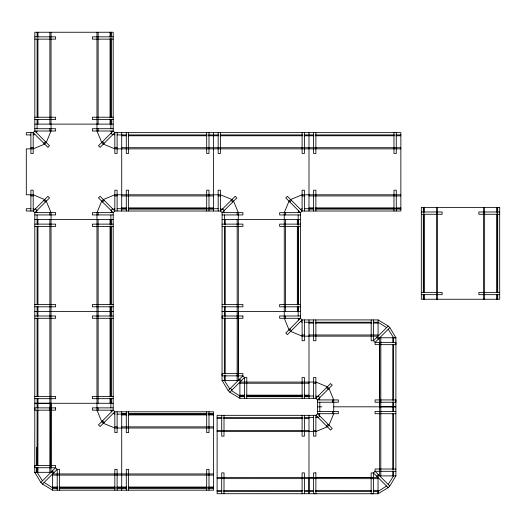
<?xml version="1.0" encoding="UTF-8"?>
<svg xmlns="http://www.w3.org/2000/svg" width="526" height="526" viewBox="0 0 526 526"><rect width="100%" height="100%" fill="white"/><g stroke="black" fill="none" stroke-linecap="round" stroke-linejoin="round"><path stroke-width="0.79" d="M36.761 472.328L36.761 467.45M36.761 465.826L36.774 447.146M42.494 480.83L37.063 472.322L37.07 467.45M37.07 465.826L37.109 409.774M37.109 408.15L37.109 398.36M37.905 472.322L37.911 467.443M37.911 465.819L37.951 409.767M37.951 408.143L37.951 398.36M49.838 472.328L49.845 467.456M49.845 465.826L49.885 409.78M49.885 408.156L49.885 219.533M229.777 388.951L224.346 380.449L224.352 375.577M224.352 373.953L224.392 317.901M224.392 316.277L224.392 306.48M225.187 380.443L225.194 375.571M225.194 373.947L225.233 317.895M225.233 316.271L225.24 311.399M237.121 380.456L237.127 375.577M237.127 373.953L237.167 317.901M237.167 316.277L237.167 219.533M379.667 402.219L379.66 399.924M379.66 402.219L379.66 406.815L395.881 406.815L395.927 337.764L389.832 327.639L388.208 326.015L378.082 319.92L302.102 319.92L287.38 334.635L285.756 333.011L300.477 318.296L300.477 212.642L285.756 197.921L287.38 196.297L302.102 211.018L400.865 211.018L400.865 132.637L114.819 132.637L100.098 147.352L98.474 145.728L113.195 131.013L113.195 32.25L34.815 32.25L34.815 131.013L49.529 145.728L47.905 147.352L33.191 132.637L26.3 132.637L26.3 134.932L30.896 134.932M379.667 399.924L379.706 337.764L395.927 337.764L393.632 337.764L388.208 329.263M380.811 401.936L380.811 475.905M380.811 400.312L380.85 344.26M380.85 342.636L380.857 337.764M392.744 401.943L392.744 411.687M392.744 400.319L392.784 344.267M392.79 342.643L392.79 337.771M393.586 401.936L393.586 411.687M393.586 400.312L393.626 344.26M393.626 342.636L393.632 337.764M36.439 132.637L37.109 131.013M110.894 212.642L111.571 211.018M298.176 212.642L298.853 211.018M319.131 415.33L319.801 413.706M30.896 208.717L26.3 208.717L26.3 211.018L33.191 211.018L47.905 196.297L49.529 197.921L34.815 212.642L34.769 472.322L40.87 482.454L42.494 484.078L52.62 490.173L213.582 490.173L213.582 411.792L114.819 411.792L100.098 426.514L98.474 424.89L113.195 410.168L113.195 212.642L98.474 197.921L100.098 196.297L114.819 211.018L220.473 211.018L235.188 196.297L236.812 197.921L222.097 212.642L222.051 380.449L228.153 390.575L229.777 392.199L239.895 398.3L315.883 398.3L330.598 383.579L332.222 385.203L317.507 399.924L317.507 413.706L332.222 428.42L330.598 430.044L315.883 415.33L217.113 415.33L217.113 493.704L378.036 493.75L388.162 487.655L389.786 486.031L395.881 475.905L395.881 406.815L333.727 406.815M388.162 484.407L393.586 475.905L393.586 471.026M43.849 143.296L45.473 141.672M102.537 201.984L104.161 200.36M110.973 210.42L112.597 208.796M289.819 201.984L291.443 200.36M40.87 482.454L55.585 467.732L55.585 465.438L34.775 465.438L34.775 467.732L55.585 467.732L57.209 469.356L57.209 490.173M42.494 484.078L57.209 469.356L59.51 469.356L59.51 490.173M228.153 390.575L242.867 375.86L242.867 373.565L222.051 373.565L222.051 375.86L242.867 375.86L244.491 377.484L244.491 398.3M229.777 392.199L244.491 377.484L246.786 377.484L246.786 398.3M388.208 326.015L373.486 340.736L371.192 340.736L371.192 319.92M389.832 327.639L375.11 342.36L375.11 344.655L395.927 344.655L395.927 342.36L375.11 342.36L373.486 340.736L373.486 319.92M318.21 417.657L319.834 416.033M326.541 425.988L328.165 424.364M376.695 476.181L378.319 474.557M377.504 476.997L379.128 475.373M373.164 491.448L378.036 491.455L386.538 486.031M33.191 134.932L34.815 134.261M113.195 209.394L114.819 208.717M300.477 209.394L302.102 208.717M315.883 417.624L317.507 416.954M34.815 36.84L55.631 36.84L55.631 39.141L34.815 39.141M113.195 36.84L92.379 36.84L92.379 39.141L113.195 39.141M34.815 117.232L55.631 117.232L55.631 119.527L34.815 119.527M113.195 117.232L92.379 117.232L92.379 119.527L113.195 119.527M34.815 124.123L113.195 124.123M34.815 128.719L55.631 128.719L55.631 131.013L34.815 131.013L33.191 132.637L33.191 153.454L30.896 153.454L30.896 132.637M113.195 128.719L92.379 128.719L92.379 131.013L113.195 131.013L114.819 132.637L114.819 153.454L117.114 153.454L117.114 132.637M117.114 134.932L126.628 134.932M128.272 134.932L207.02 134.932M208.658 134.932L218.474 134.932M220.105 134.932L302.463 134.932M304.094 134.932L313.91 134.932M315.554 134.932L394.303 134.932M395.94 134.932L400.865 134.932M121.71 135.774L126.628 135.774M128.272 135.774L207.02 135.774M208.658 135.774L218.474 135.774M220.105 135.774L302.463 135.774M304.094 135.774L313.91 135.774M315.554 135.774L394.303 135.774M395.94 135.774L400.865 135.774M30.896 147.707L33.191 147.707M114.819 147.707L117.114 147.707M121.71 147.707L400.865 147.707M400.865 148.858L114.819 148.858L103.346 144.104L101.722 142.48L96.975 131.013L96.975 32.25M400.865 194.798L302.102 194.798L290.628 199.545L289.004 201.169L284.257 212.642L284.257 318.296L289.004 329.763L290.628 331.387L302.102 336.14L378.082 336.14L378.082 319.92M30.896 195.942L33.191 195.942M114.819 195.942L117.114 195.942M121.71 195.942L213.582 195.942M218.178 195.942L220.473 195.942M302.102 195.942L304.396 195.942M308.992 195.942L400.865 195.942M121.71 207.875L126.628 207.875M128.272 207.875L207.02 207.875M208.658 207.875L213.582 207.875M308.992 207.875L313.91 207.875M315.554 207.875L394.303 207.875M395.94 207.875L400.865 207.875M117.114 208.717L126.602 208.717M128.232 208.717L218.178 208.717M304.396 208.717L313.884 208.717M315.515 208.717L400.865 208.717M121.71 209.026L126.628 209.026M128.272 209.026L207.02 209.026M208.658 209.026L213.582 209.026M308.992 209.026L313.91 209.026M315.554 209.026L394.303 209.026M395.94 209.026L400.865 209.026M421.319 211.978L442.136 211.978L442.136 214.273L421.319 214.273M499.7 211.978L478.884 211.978L478.884 214.273L499.7 214.273M34.815 214.937L55.631 214.937L55.631 212.642L34.815 212.642L33.191 211.018L33.191 190.202L30.896 190.202L30.896 211.018M113.195 214.937L92.379 214.937L92.379 212.642L113.195 212.642L114.819 211.018L114.819 190.202L117.114 190.202L117.114 211.018M222.097 214.937L242.913 214.937L242.913 212.642L222.097 212.642L220.473 211.018L220.473 190.202L218.178 190.202L218.178 211.018M300.477 214.937L279.661 214.937L279.661 212.642L300.477 212.642L302.102 211.018L302.102 190.202L304.396 190.202L304.396 211.018M34.815 219.533L113.195 219.533M222.097 219.533L300.477 219.533M34.815 224.122L55.631 224.122L55.631 226.423L34.815 226.423M113.195 224.122L92.379 224.122L92.379 226.423L113.195 226.423M222.097 224.122L242.913 224.122L242.913 226.423L222.097 226.423M300.477 224.122L279.661 224.122L279.661 226.423L300.477 226.423M421.319 292.364L442.136 292.364L442.136 294.665L421.319 294.665M499.7 292.364L478.884 292.364L478.884 294.665L499.7 294.665M34.815 304.515L55.631 304.515L55.631 306.809L34.815 306.809M113.195 304.515L92.379 304.515L92.379 306.809L113.195 306.809M222.097 304.515L242.913 304.515L242.913 306.809L222.097 306.809M300.477 304.515L279.661 304.515L279.661 306.809L300.477 306.809M34.815 311.405L113.195 311.405M300.477 311.405L222.097 311.405L238.317 311.405L238.271 380.456L222.051 380.449L224.346 380.449M34.815 316.001L55.631 316.001L55.631 318.296L34.815 318.296M113.195 316.001L92.379 316.001L92.379 318.296L113.195 318.296M300.477 316.001L279.661 316.001L279.661 318.296L300.477 318.296L302.102 319.92L302.102 340.736L304.396 340.736L304.396 319.92M304.396 322.214L313.864 322.214M315.495 322.214L371.58 322.214M373.204 322.214L378.082 322.214L386.584 327.639M308.992 323.056L313.864 323.056M315.495 323.056L371.58 323.056M373.204 323.056L378.082 323.056M302.102 334.99L304.396 334.99M308.992 334.99L378.082 334.99M239.895 383.224L308.992 383.224M313.581 383.224L315.883 383.224M239.895 395.157L244.774 395.157M246.398 395.157L302.489 395.157M304.113 395.157L308.992 395.157M244.774 395.999L239.895 395.999L231.401 390.575M246.398 395.999L302.489 395.999M304.113 395.999L313.581 395.999M34.815 396.387L55.631 396.387L55.631 398.682L34.815 398.682M113.195 396.387L92.379 396.387L92.379 398.682L113.195 398.682M239.895 396.308L244.774 396.308M246.398 396.308L302.489 396.308M304.113 396.308L308.992 396.308M317.507 402.219L338.317 402.219L338.317 399.924L317.507 399.924L315.883 398.3L315.883 377.484L313.581 377.484L313.581 398.3M113.195 403.278L34.815 403.278L51.042 403.278L50.989 472.328L34.769 472.322L37.063 472.322M317.507 406.815L321.787 406.815M113.195 407.874L92.379 407.874L92.379 410.168L113.195 410.168L114.819 411.792L114.819 432.609L117.114 432.609L117.114 411.792M317.507 411.404L338.317 411.404L338.317 413.706L317.507 413.706L315.883 415.33L315.883 436.139L313.581 436.139L313.581 415.33M395.881 411.404L375.071 411.404L375.071 413.706L395.881 413.706M121.71 413.784L126.628 413.784M128.272 413.784L207.02 413.784M208.658 413.784L213.582 413.784M117.114 414.087L126.628 414.087M128.272 414.087L207.02 414.087M208.658 414.087L213.582 414.087M121.71 414.929L126.628 414.929M128.272 414.929L207.02 414.929M208.658 414.929L213.582 414.929M217.113 417.624L222.038 417.624M223.675 417.624L302.43 417.624M304.067 417.624L313.581 417.624M217.113 418.466L222.038 418.466M223.675 418.466L302.43 418.466M304.067 418.466L308.992 418.466M114.819 426.862L117.114 426.862M121.71 426.862L213.582 426.862M213.582 428.013L114.819 428.013L103.346 423.266L101.722 421.642L96.975 410.168L96.975 212.642L101.722 201.169L103.346 199.545L114.819 194.798L220.473 194.798L231.94 199.545L233.564 201.169L238.317 212.642L238.317 373.565M217.113 430.399L308.992 430.399M313.581 430.399L315.883 430.399M217.113 431.55L315.883 431.55L327.35 426.796L328.974 425.172L333.727 413.706L333.727 399.924L328.974 388.451L327.35 386.827L315.883 382.08L239.895 382.08L239.895 398.3M395.881 469.014L375.071 469.014L375.071 471.309L389.786 486.031M395.881 471.309L375.071 471.309L373.447 472.933L373.447 493.75L371.146 493.75L371.146 472.933L373.447 472.933L388.162 487.655M213.582 473.952L52.62 473.952L52.62 490.173M52.62 475.096L213.582 475.096M395.881 475.905L379.66 475.905L379.66 344.655M217.113 477.483L373.447 477.529M217.113 478.634L313.864 478.634M313.581 478.634L315.883 478.634M371.146 478.673L373.447 478.673M52.62 487.037L57.492 487.037M59.122 487.037L115.207 487.037M116.831 487.037L126.628 487.037M128.272 487.037L207.02 487.037M208.658 487.037L213.582 487.037M57.492 487.872L52.62 487.872L44.118 482.454M59.122 487.872L115.207 487.872M116.831 487.872L126.602 487.872M128.232 487.872L213.582 487.872M52.62 488.181L57.492 488.181M59.122 488.181L115.207 488.181M116.831 488.181L126.628 488.181M128.272 488.181L207.02 488.181M208.658 488.181L213.582 488.181M217.113 490.567L222.038 490.567M223.675 490.567L302.43 490.567M304.067 490.567L308.992 490.567M217.113 491.409L222.011 491.409M223.642 491.409L301.95 491.409M304.396 491.409L313.864 491.409M313.581 477.483L308.992 477.483L308.986 493.704L308.992 415.33M315.876 477.49L378.043 477.529L378.036 493.75L378.036 491.455M315.488 478.634L371.54 478.673M373.164 478.673L378.036 478.68M308.979 490.567L313.858 490.567M315.482 490.567L371.534 490.607M373.158 490.613L378.03 490.613M315.488 491.409L371.54 491.448M113.195 134.261L114.819 134.932M220.473 208.717L222.097 209.394M33.191 208.717L34.815 209.394M300.477 321.544L302.102 322.214M315.883 395.999L317.507 396.676M113.195 413.416L114.819 414.087M377.55 336.673L379.174 338.297M376.734 337.488L378.358 339.112M231.131 200.36L232.755 201.984M222.689 208.796L224.313 210.42M110.973 133.229L112.597 134.853M102.537 141.672L104.161 143.296M289.819 328.954L291.443 330.578M326.541 387.642L328.165 389.266M318.21 395.973L319.834 397.597M239.619 379.108L241.243 380.732M238.811 379.917L240.435 381.541M43.849 200.36L45.473 201.984M230.368 388.359L231.992 389.983M35.406 208.796L37.03 210.42M102.537 420.826L104.161 422.45M52.337 470.98L53.961 472.604M51.528 471.796L53.152 473.42M298.176 318.296L298.853 319.92M319.131 398.3L319.801 399.924M223.721 211.018L224.392 212.642M110.894 131.013L111.571 132.637M36.439 211.018L37.109 212.642M110.894 410.168L111.571 411.792M497.708 207.382L497.708 212.307M497.708 213.944L497.708 292.693M497.708 294.336L497.708 299.255M497.405 207.382L497.405 211.978M497.405 213.609L497.405 292.732M497.405 294.363L497.405 299.255M496.564 207.382L496.564 212.307M496.564 213.944L496.564 292.693M496.564 294.336L496.564 299.255M484.63 207.382L484.63 299.255M483.479 207.382L483.479 299.255M437.54 207.382L437.54 299.255M436.396 207.382L436.396 299.255M424.462 207.382L424.462 212.307M424.462 213.944L424.462 292.693M424.462 294.336L424.462 299.255M423.621 207.382L423.621 212.307M423.621 213.944L423.621 292.693M423.621 294.336L423.621 299.255M423.312 207.382L423.312 212.307M423.312 213.944L423.312 292.693M423.312 294.336L423.312 299.255M396.269 132.637L396.269 153.454L393.974 153.454L393.974 132.637M396.269 211.018L396.269 190.202L393.974 190.202L393.974 211.018M393.586 413.318L393.586 469.402M392.744 413.318L392.744 469.402M392.744 471.026L392.744 475.905M380.85 342.36L380.85 344.655M380.811 399.924L380.811 402.219M379.706 342.36L379.706 344.655M332.577 399.924L332.577 402.219M332.577 411.404L332.577 413.706M319.801 402.219L319.801 411.404M315.883 132.637L315.883 153.454L313.581 153.454L313.581 132.637M315.883 211.018L315.883 190.202L313.581 190.202L313.581 211.018M315.883 319.92L315.883 340.736L313.581 340.736L313.581 319.92M308.992 132.637L308.992 211.018M308.992 319.92L308.992 398.3M304.396 132.637L304.396 153.454L302.102 153.454L302.102 132.637M304.396 398.3L304.396 377.484L302.102 377.484L302.102 398.3M304.396 415.33L304.396 436.139L302.102 436.139L302.102 415.33M304.396 493.704L304.396 472.894L302.102 472.894L302.102 493.704M298.485 219.533L298.485 224.451M298.485 226.095L298.485 304.843M298.485 306.48L298.485 311.405M298.176 214.937L298.176 224.122M298.176 225.753L298.176 304.876M298.176 306.513L298.176 316.001M297.335 219.533L297.335 224.451M297.335 226.095L297.335 304.843M297.335 306.48L297.335 311.405M285.401 212.642L285.401 214.937M285.401 219.533L285.401 311.405M285.401 316.001L285.401 318.296M238.271 373.565L238.271 375.86M237.167 212.642L237.167 214.937M237.167 316.001L237.167 318.296M237.127 373.565L237.127 375.86M225.233 219.533L225.233 224.451M225.233 226.095L225.233 304.843M225.233 306.48L225.233 311.405M224.392 214.937L224.392 224.451M224.392 226.095L224.392 304.843M224.004 415.33L224.004 436.139L221.709 436.139L221.709 415.33M224.004 493.704L224.004 472.894L221.709 472.894L221.709 493.704M220.473 132.637L220.473 153.454L218.178 153.454L218.178 132.637M213.582 132.637L213.582 211.018M208.986 132.637L208.986 153.454L206.692 153.454L206.692 132.637M208.986 211.018L208.986 190.202L206.692 190.202L206.692 211.018M208.986 411.792L208.986 432.609L206.692 432.609L206.692 411.792M208.986 490.173L208.986 469.356L206.692 469.356L206.692 490.173M128.6 132.637L128.6 153.454L126.299 153.454L126.299 132.637M128.6 211.018L128.6 190.202L126.299 190.202L126.299 211.018M128.6 411.792L128.6 432.609L126.299 432.609L126.299 411.792M128.6 490.173L128.6 469.356L126.299 469.356L126.299 490.173M121.71 132.637L121.71 211.018M121.71 411.792L121.71 490.173M117.114 490.173L117.114 469.356L114.819 469.356L114.819 490.173M111.203 32.25L111.203 37.168M111.203 38.812L111.203 117.561M111.203 119.198L111.203 124.123M111.203 219.533L111.203 224.451M111.203 226.095L111.203 304.843M111.203 306.48L111.203 316.323M111.203 317.967L111.203 396.716M111.203 398.36L111.203 403.278M110.894 32.25L110.894 36.84M110.894 38.477L110.894 117.594M110.894 119.231L110.894 128.719M110.894 214.937L110.894 224.122M110.894 225.753L110.894 304.876M110.894 306.513L110.894 316.001M110.894 317.632L110.894 396.755M110.894 398.386L110.894 407.874M110.052 32.25L110.052 37.168M110.052 38.812L110.052 117.561M110.052 119.198L110.052 124.123M110.052 219.533L110.052 224.451M110.052 226.095L110.052 304.843M110.052 306.48L110.052 316.323M110.052 317.967L110.052 396.716M110.052 398.36L110.052 403.278M98.119 32.25L98.119 124.123M98.119 128.719L98.119 131.013M98.119 212.642L98.119 214.937M98.119 219.533L98.119 403.278M98.119 407.874L98.119 410.168M51.035 32.25L51.035 131.013L46.281 142.48L44.657 144.104L33.191 148.858L26.3 148.858L26.3 194.798L33.191 194.798L44.657 199.545L46.281 201.169L51.035 212.642L51.035 465.438M50.996 465.438L50.996 467.732M49.885 32.25L49.885 124.123M49.885 128.719L49.885 131.013M49.885 212.642L49.885 214.937M49.885 407.874L49.885 410.168M49.845 465.438L49.845 467.732M37.951 32.25L37.951 37.168M37.951 38.812L37.951 117.561M37.951 119.198L37.951 124.123M37.951 219.533L37.951 224.451M37.951 226.095L37.951 304.843M37.951 306.48L37.951 316.323M37.951 317.967L37.951 396.716M37.109 32.25L37.109 37.168M37.109 38.812L37.109 117.561M37.109 119.198L37.109 128.719M37.109 214.937L37.109 224.451M37.109 226.095L37.109 304.843M37.109 306.48L37.109 316.323M37.109 317.967L37.109 396.716M499.7 207.382L421.319 207.382L421.319 299.255L499.7 299.255L499.7 207.382M242.913 316.001L222.097 316.001L222.097 318.296L242.913 318.296L242.913 316.001M395.881 399.924L375.071 399.924L375.071 402.219L395.881 402.219L395.881 399.924M55.631 407.874L34.815 407.874L34.815 410.168L55.631 410.168L55.631 407.874M315.883 472.894L313.581 472.894L313.581 493.704L315.883 493.704L315.883 472.894"/></g></svg>
